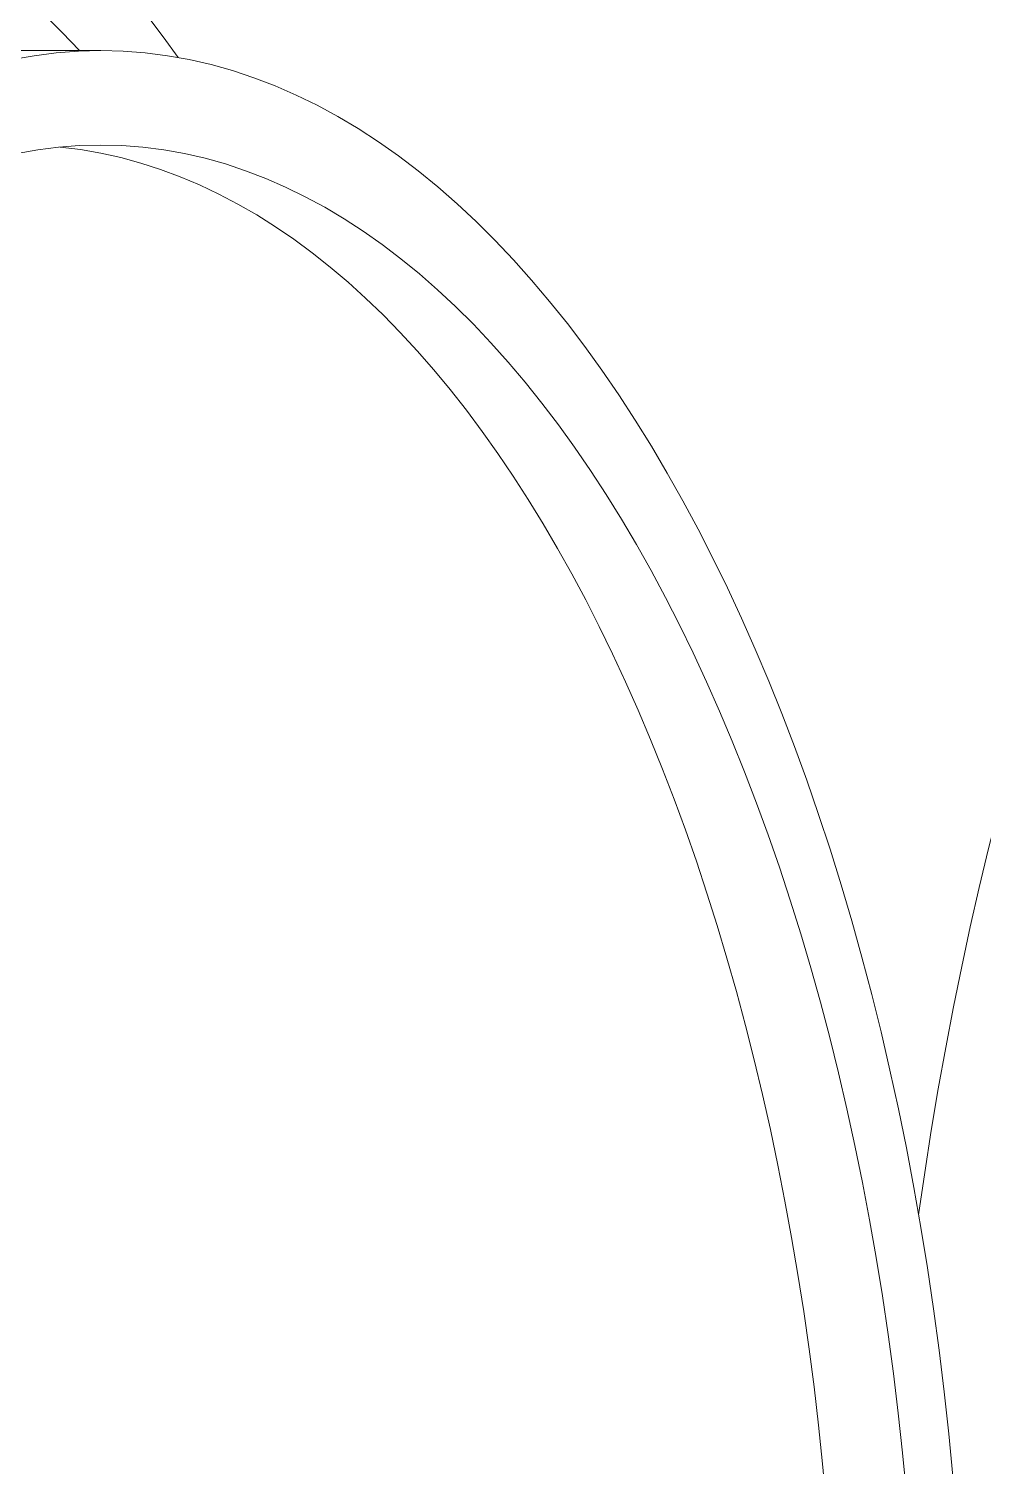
# Model space of a CAD drawing. Header units: inches. Extents: x 20 to 536, y 8 to 344.
# Drawn here: x 293.812 to 295.087, y 123.961 to 125.88 of the extents above; entities that cross this region are included whole.
import ezdxf

# ---------------------------------------------------------------- set-up
doc = ezdxf.new("R2010")
doc.units = ezdxf.units.IN
doc.header["$LTSCALE"] = 16
doc.header["$MEASUREMENT"] = 0
doc.layers.add('Visible (ANSI)', color=7, linetype='Continuous', lineweight=50)

msp = doc.modelspace()

# ---------------------------------------------------------------- linework, layer by layer
at = {"layer": 'Visible (ANSI)', "linetype": 'Continuous', "lineweight": 18}
msp.add_line((293.259097, 125.850932), (293.908616, 125.850932), dxfattribs=at)
for centre, major_axis, start_param, end_param in [((293.20497, 123.538432), (0, 2.8125), 5.67192986, 8.94884126), ((293.259097, 123.538432), (0, -2.625), 2.64866739, 6.33361033), ((296.355055, 123.538432), (0, 2.8125), 0, 1.2977393), ((293.800363, 123.538432), (0, -2.186419), 0.04953189, 3.09206076)]:
    msp.add_ellipse(centre, major_axis=major_axis, ratio=0.5, start_param=start_param, end_param=end_param, dxfattribs=at)
for major_axis in [(0, 2.3125), (0, 2.186419)]:
    msp.add_ellipse((293.908616, 123.538432), major_axis=major_axis, ratio=0.5, dxfattribs=at)

doc.saveas('drawing.dxf')
